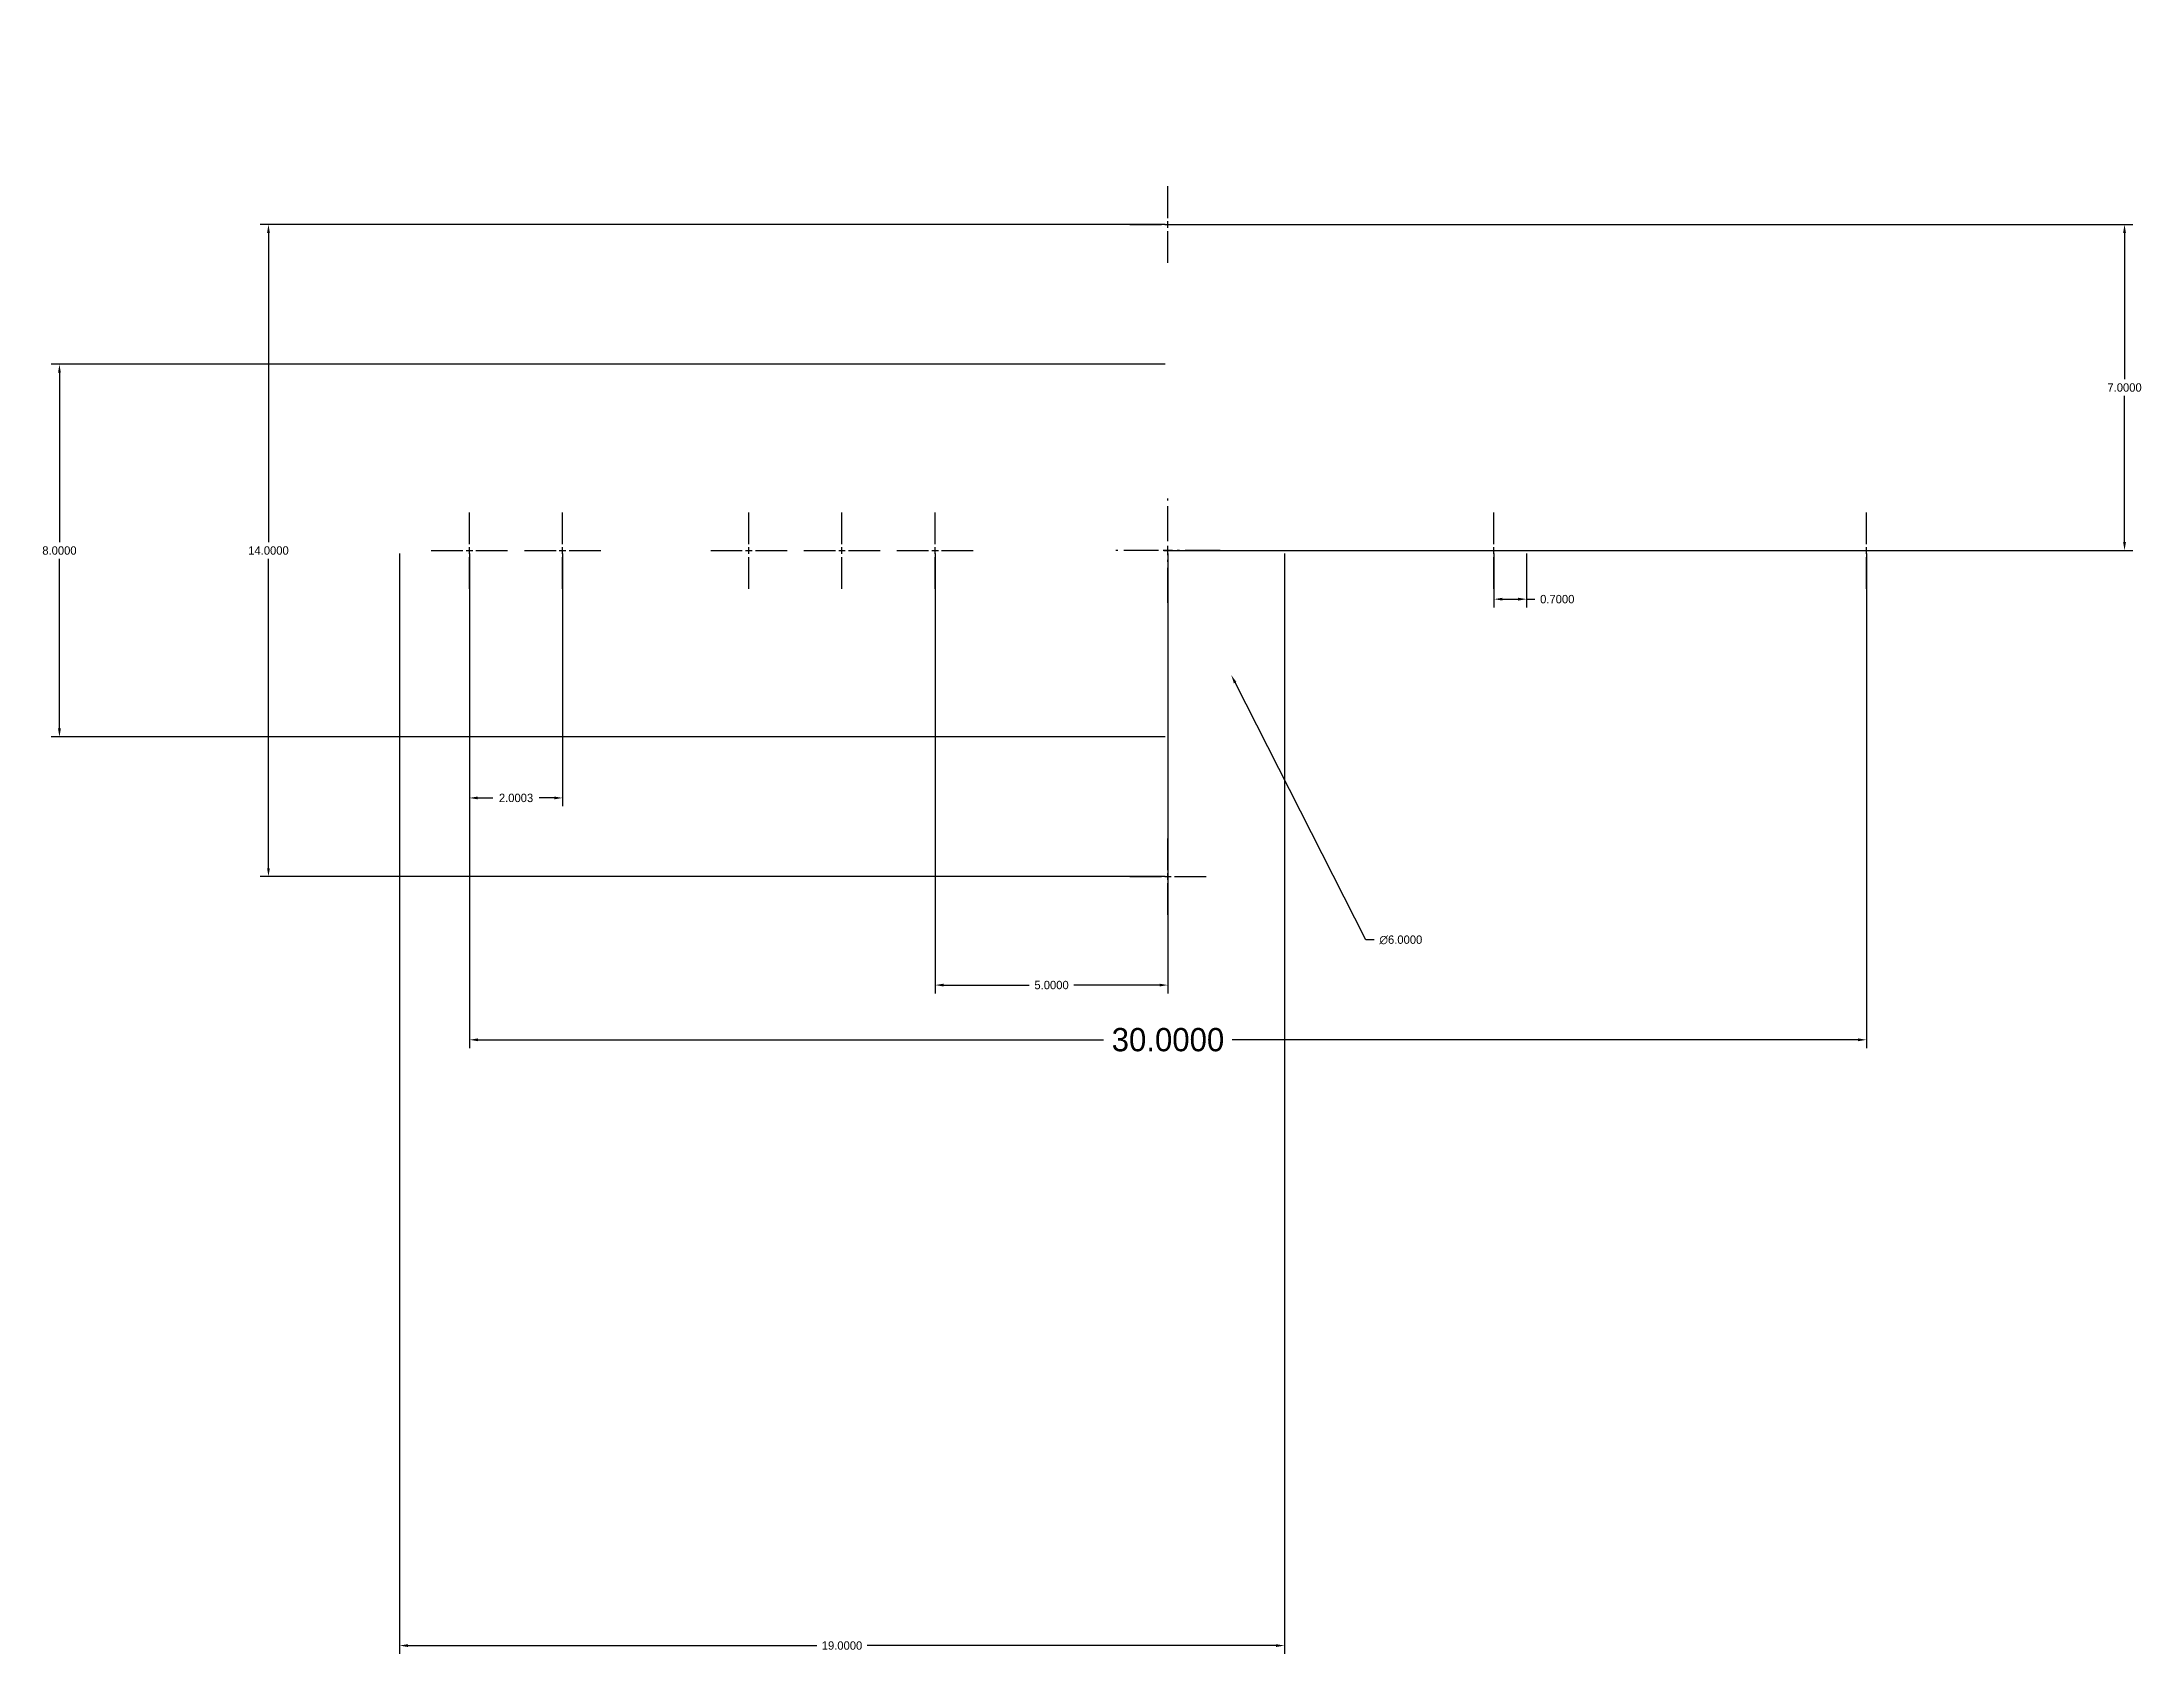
# Model space of a CAD drawing. Header units: millimetres. Extents: x 2.8 to 47.9, y -14.4 to 20.3.
import ezdxf

# ---------------------------------------------------------------- set-up
doc = ezdxf.new("R2010")
doc.units = ezdxf.units.MM
doc.linetypes.add('CENTER2', pattern=[1.125, 0.75, -0.125, 0.125, -0.125])
doc.dimstyles.get("Standard").update_dxf_attribs({"dimtxt": 0.18, "dimasz": 0.18, "dimexe": 0.18, "dimexo": 0.0625, "dimgap": 0.09, "dimtad": 0, "dimtih": 1, "dimtoh": 1, "dimdec": 4, "dimzin": 0, "dimdsep": 46, "dimtxsty": 'Standard', "dimcen": 0.09, "dimadec": 0, "dimazin": 0, "dimtfac": 1, "dimtdec": 4, "dimtofl": 0, "dimtmove": 0, "dimatfit": 3, "dimfxl": 1, "dimtolj": 1, "dimtzin": 0, "dimarcsym": 0})

# ---------------------------------------------------------------- blocks, each defined once
blk = doc.blocks.new('*U1')
at = {"color": 0, "linetype": 'CENTER2', "transparency": 16777216}
for p, q in [((0, 0.14), (0, 0.82)), ((-0.82, 0), (-0.14, 0)), ((0.14, 0), (0.82, 0)), ((0, -0.82), (0, -0.14))]:
    blk.add_line(p, q, dxfattribs=at)
at = {"color": 0, "linetype": 'Continuous', "transparency": 16777216}
for p, q in [((-0.07, 0), (0.07, 0)), ((0, -0.07), (0, 0.07))]:
    blk.add_line(p, q, dxfattribs=at)
blk = doc.blocks.new('*U2')
at = {"color": 0, "linetype": 'CENTER2', "transparency": 16777216}
for p, q in [((0, 0.14), (0, 0.82)), ((-0.82, 0), (-0.14, 0)), ((0.14, 0), (0.82, 0)), ((0, -0.82), (0, -0.14))]:
    blk.add_line(p, q, dxfattribs=at)
at = {"color": 0, "linetype": 'Continuous', "transparency": 16777216}
for p, q in [((-0.07, 0), (0.07, 0)), ((0, -0.07), (0, 0.07))]:
    blk.add_line(p, q, dxfattribs=at)
blk = doc.blocks.new('*D3')
at = {"color": 0, "lineweight": -2, "transparency": 16777216}
for p, q in [((33.97, 9.274), (33.97, 8.112)), ((34.67, 9.274), (34.67, 8.112)), ((34.15, 8.292), (34.49, 8.292)), ((34.67, 8.292), (34.85, 8.292))]:
    blk.add_line(p, q, dxfattribs=at)
at = {"color": 0, "transparency": 16777216}
for points in [[(34.15, 8.322), (34.15, 8.262), (33.97, 8.292)], [(34.49, 8.322), (34.49, 8.262), (34.67, 8.292)]]:
    blk.add_solid(points, dxfattribs=at)
at = {"layer": 'Defpoints', "color": 0, "transparency": 16777216}
for p in [(33.97, 9.336, -2), (34.67, 9.336, -2), (34.67, 8.292)]:
    blk.add_point(p, dxfattribs=at)
at = {"color": 0, "transparency": 16777216, "insert": (35.33, 8.292), "char_height": 0.18, "attachment_point": 5}
blk.add_mtext('\\A1;0.7000', dxfattribs=at)
blk = doc.blocks.new('*U4')
at = {"color": 0, "linetype": 'CENTER2', "transparency": 16777216}
for p, q in [((0, 0.14), (0, 0.82)), ((-0.82, 0), (-0.14, 0)), ((0.14, 0), (0.82, 0)), ((0, -0.82), (0, -0.14))]:
    blk.add_line(p, q, dxfattribs=at)
at = {"color": 0, "linetype": 'Continuous', "transparency": 16777216}
for p, q in [((-0.07, 0), (0.07, 0)), ((0, -0.07), (0, 0.07))]:
    blk.add_line(p, q, dxfattribs=at)
blk = doc.blocks.new('*U5')
at = {"color": 0, "linetype": 'CENTER2', "transparency": 16777216}
for p, q in [((0, 0.14), (0, 0.82)), ((-0.82, 0), (-0.14, 0)), ((0.14, 0), (0.82, 0)), ((0, -0.82), (0, -0.14))]:
    blk.add_line(p, q, dxfattribs=at)
at = {"color": 0, "linetype": 'Continuous', "transparency": 16777216}
for p, q in [((-0.07, 0), (0.07, 0)), ((0, -0.07), (0, 0.07))]:
    blk.add_line(p, q, dxfattribs=at)
blk = doc.blocks.new('*D6')
at = {"color": 0, "lineweight": -2, "transparency": 16777216}
for p, q in [((11.97, 9.274), (11.97, -1.349)), ((41.97, 9.274), (41.97, -1.349)), ((12.15, -1.169), (25.588, -1.169)), ((41.79, -1.169), (28.351, -1.169))]:
    blk.add_line(p, q, dxfattribs=at)
at = {"color": 0, "transparency": 16777216}
for points in [[(12.15, -1.139), (12.15, -1.199), (11.97, -1.169)], [(41.79, -1.139), (41.79, -1.199), (41.97, -1.169)]]:
    blk.add_solid(points, dxfattribs=at)
at = {"layer": 'Defpoints', "color": 0, "transparency": 16777216}
for p in [(11.97, 9.336, 25.672), (41.97, 9.336, 25.672), (41.97, -1.169)]:
    blk.add_point(p, dxfattribs=at)
at = {"color": 0, "transparency": 16777216, "insert": (26.97, -1.169), "char_height": 0.5, "attachment_point": 5}
blk.add_mtext('\\A1;30.0000', dxfattribs=at)
blk = doc.blocks.new('*U7')
at = {"color": 0, "linetype": 'CENTER2', "transparency": 16777216}
for p, q in [((0, 0.2), (0, 1.12)), ((-1.12, 0), (-0.2, 0)), ((0.2, 0), (1.12, 0)), ((0, -1.12), (0, -0.2))]:
    blk.add_line(p, q, dxfattribs=at)
at = {"color": 0, "linetype": 'Continuous', "transparency": 16777216}
for p, q in [((-0.1, 0), (0.1, 0)), ((0, -0.1), (0, 0.1))]:
    blk.add_line(p, q, dxfattribs=at)
blk = doc.blocks.new('*D9')
at = {"color": 0, "lineweight": -2, "transparency": 16777216}
for p, q in [((27.032, 16.336), (47.692, 16.336)), ((47.512, 16.156), (47.512, 13.016)), ((47.512, 9.516), (47.512, 12.656)), ((27.032, 9.336), (47.692, 9.336))]:
    blk.add_line(p, q, dxfattribs=at)
at = {"color": 0, "transparency": 16777216}
for points in [[(47.482, 16.156), (47.542, 16.156), (47.512, 16.336)], [(47.482, 9.516), (47.542, 9.516), (47.512, 9.336)]]:
    blk.add_solid(points, dxfattribs=at)
at = {"layer": 'Defpoints', "color": 0, "transparency": 16777216}
for p in [(26.97, 16.336, 25.672), (47.512, 16.336), (26.97, 9.336, 25.672)]:
    blk.add_point(p, dxfattribs=at)
at = {"color": 0, "transparency": 16777216, "insert": (47.512, 12.836), "char_height": 0.18, "attachment_point": 5}
blk.add_mtext('\\A1;7.0000', dxfattribs=at)
blk = doc.blocks.new('*U10')
at = {"color": 0, "linetype": 'CENTER2', "transparency": 16777216}
for p, q in [((0, 0.14), (0, 0.82)), ((-0.82, 0), (-0.14, 0)), ((0.14, 0), (0.82, 0)), ((0, -0.82), (0, -0.14))]:
    blk.add_line(p, q, dxfattribs=at)
at = {"color": 0, "linetype": 'Continuous', "transparency": 16777216}
for p, q in [((-0.07, 0), (0.07, 0)), ((0, -0.07), (0, 0.07))]:
    blk.add_line(p, q, dxfattribs=at)
blk = doc.blocks.new('*U11')
at = {"color": 0, "linetype": 'CENTER2', "transparency": 16777216}
for p, q in [((0, 0.14), (0, 0.82)), ((-0.82, 0), (-0.14, 0)), ((0.14, 0), (0.82, 0)), ((0, -0.82), (0, -0.14))]:
    blk.add_line(p, q, dxfattribs=at)
at = {"color": 0, "linetype": 'Continuous', "transparency": 16777216}
for p, q in [((-0.07, 0), (0.07, 0)), ((0, -0.07), (0, 0.07))]:
    blk.add_line(p, q, dxfattribs=at)
blk = doc.blocks.new('*D12')
at = {"color": 0, "lineweight": -2, "transparency": 16777216}
for p, q in [((26.907, 16.336), (7.474, 16.336)), ((7.654, 16.156), (7.654, 9.516)), ((7.654, 2.516), (7.654, 9.156)), ((26.907, 2.336), (7.474, 2.336))]:
    blk.add_line(p, q, dxfattribs=at)
at = {"color": 0, "transparency": 16777216}
for points in [[(7.624, 16.156), (7.684, 16.156), (7.654, 16.336)], [(7.624, 2.516), (7.684, 2.516), (7.654, 2.336)]]:
    blk.add_solid(points, dxfattribs=at)
at = {"layer": 'Defpoints', "color": 0, "transparency": 16777216}
for p in [(26.97, 16.336, 25.672), (7.654, 2.336), (26.97, 2.336, 25.672)]:
    blk.add_point(p, dxfattribs=at)
at = {"color": 0, "transparency": 16777216, "insert": (7.654, 9.336), "char_height": 0.18, "attachment_point": 5}
blk.add_mtext('\\A1;14.0000', dxfattribs=at)
blk = doc.blocks.new('*U13')
at = {"color": 0, "linetype": 'CENTER2', "transparency": 16777216}
for p, q in [((0, 0.14), (0, 0.82)), ((-0.82, 0), (-0.14, 0)), ((0.14, 0), (0.82, 0)), ((0, -0.82), (0, -0.14))]:
    blk.add_line(p, q, dxfattribs=at)
at = {"color": 0, "linetype": 'Continuous', "transparency": 16777216}
for p, q in [((-0.07, 0), (0.07, 0)), ((0, -0.07), (0, 0.07))]:
    blk.add_line(p, q, dxfattribs=at)
blk = doc.blocks.new('*D14')
at = {"color": 0, "lineweight": -2, "transparency": 16777216}
for p, q in [((11.969, 9.274), (11.969, 3.844)), ((13.97, 9.274), (13.97, 3.844)), ((12.149, 4.024), (12.475, 4.024)), ((13.79, 4.024), (13.465, 4.024))]:
    blk.add_line(p, q, dxfattribs=at)
at = {"color": 0, "transparency": 16777216}
for points in [[(12.149, 4.054), (12.149, 3.994), (11.969, 4.024)], [(13.79, 4.054), (13.79, 3.994), (13.97, 4.024)]]:
    blk.add_solid(points, dxfattribs=at)
at = {"layer": 'Defpoints', "color": 0, "transparency": 16777216}
for p in [(11.969, 9.336), (13.97, 9.336, 27.672), (13.97, 4.024)]:
    blk.add_point(p, dxfattribs=at)
at = {"color": 0, "transparency": 16777216, "insert": (12.97, 4.024), "char_height": 0.18, "attachment_point": 5}
blk.add_mtext('\\A1;2.0003', dxfattribs=at)
blk = doc.blocks.new('*D15')
at = {"color": 0, "lineweight": -2, "transparency": 16777216}
for p, q in [((26.907, 13.336), (2.985, 13.336)), ((3.165, 13.156), (3.165, 9.516)), ((3.165, 5.516), (3.165, 9.156)), ((26.907, 5.336), (2.985, 5.336))]:
    blk.add_line(p, q, dxfattribs=at)
at = {"color": 0, "transparency": 16777216}
for points in [[(3.135, 13.156), (3.195, 13.156), (3.165, 13.336)], [(3.135, 5.516), (3.195, 5.516), (3.165, 5.336)]]:
    blk.add_solid(points, dxfattribs=at)
at = {"layer": 'Defpoints', "color": 0, "transparency": 16777216}
for p in [(26.97, 13.336, 27.672), (3.165, 5.336), (26.97, 5.336, 27.672)]:
    blk.add_point(p, dxfattribs=at)
at = {"color": 0, "transparency": 16777216, "insert": (3.165, 9.336), "char_height": 0.18, "attachment_point": 5}
blk.add_mtext('\\A1;8.0000', dxfattribs=at)
blk = doc.blocks.new('*D16')
at = {"color": 0, "lineweight": -2, "transparency": 16777216}
for p, q in [((10.47, 9.274), (10.47, -14.356)), ((29.47, 9.274), (29.47, -14.356)), ((10.65, -14.176), (19.43, -14.176)), ((29.29, -14.176), (20.51, -14.176))]:
    blk.add_line(p, q, dxfattribs=at)
at = {"color": 0, "transparency": 16777216}
for points in [[(10.65, -14.146), (10.65, -14.206), (10.47, -14.176)], [(29.29, -14.146), (29.29, -14.206), (29.47, -14.176)]]:
    blk.add_solid(points, dxfattribs=at)
at = {"layer": 'Defpoints', "color": 0, "transparency": 16777216}
for p in [(10.47, 9.336, 25.672), (29.47, 9.336, 25.672), (29.47, -14.176)]:
    blk.add_point(p, dxfattribs=at)
at = {"color": 0, "transparency": 16777216, "insert": (19.97, -14.176), "char_height": 0.18, "attachment_point": 5}
blk.add_mtext('\\A1;19.0000', dxfattribs=at)
blk = doc.blocks.new('*D17')
at = {"color": 0, "lineweight": -2, "transparency": 16777216}
for p, q in [((26.88, 9.336), (27.06, 9.336)), ((26.97, 9.246), (26.97, 9.426)), ((31.22, 0.976), (28.411, 6.501)), ((31.4, 0.976), (31.22, 0.976))]:
    blk.add_line(p, q, dxfattribs=at)
at = {"color": 0, "transparency": 16777216}
blk.add_solid([(28.438, 6.515), (28.384, 6.488), (28.329, 6.662)], dxfattribs=at)
at = {"layer": 'Defpoints', "color": 0, "transparency": 16777216}
for p in [(25.61, 12.01, 30.672), (28.329, 6.662, 30.672)]:
    blk.add_point(p, dxfattribs=at)
at = {"color": 0, "transparency": 16777216, "insert": (31.97, 0.976), "char_height": 0.18, "attachment_point": 5}
blk.add_mtext('\\A1;∅6.0000', dxfattribs=at)
blk = doc.blocks.new('*U18')
at = {"color": 0, "linetype": 'CENTER2', "transparency": 16777216}
for p, q in [((0, 0.14), (0, 0.82)), ((-0.82, 0), (-0.14, 0)), ((0.14, 0), (0.82, 0)), ((0, -0.82), (0, -0.14))]:
    blk.add_line(p, q, dxfattribs=at)
at = {"color": 0, "linetype": 'Continuous', "transparency": 16777216}
for p, q in [((-0.07, 0), (0.07, 0)), ((0, -0.07), (0, 0.07))]:
    blk.add_line(p, q, dxfattribs=at)
blk = doc.blocks.new('*U19')
at = {"color": 0, "linetype": 'CENTER2', "transparency": 16777216}
for p, q in [((0, 0.14), (0, 0.82)), ((-0.82, 0), (-0.14, 0)), ((0.14, 0), (0.82, 0)), ((0, -0.82), (0, -0.14))]:
    blk.add_line(p, q, dxfattribs=at)
at = {"color": 0, "linetype": 'Continuous', "transparency": 16777216}
for p, q in [((-0.07, 0), (0.07, 0)), ((0, -0.07), (0, 0.07))]:
    blk.add_line(p, q, dxfattribs=at)
blk = doc.blocks.new('*U20')
at = {"color": 0, "linetype": 'CENTER2', "transparency": 16777216}
for p, q in [((0, 0.14), (0, 0.82)), ((-0.82, 0), (-0.14, 0)), ((0.14, 0), (0.82, 0)), ((0, -0.82), (0, -0.14))]:
    blk.add_line(p, q, dxfattribs=at)
at = {"color": 0, "linetype": 'Continuous', "transparency": 16777216}
for p, q in [((-0.07, 0), (0.07, 0)), ((0, -0.07), (0, 0.07))]:
    blk.add_line(p, q, dxfattribs=at)
blk = doc.blocks.new('*D21')
at = {"color": 0, "lineweight": -2, "transparency": 16777216}
for p, q in [((21.97, 9.274), (21.97, -0.174)), ((26.97, 9.274), (26.97, -0.174)), ((22.15, 0.006), (23.99, 0.006)), ((26.79, 0.006), (24.95, 0.006))]:
    blk.add_line(p, q, dxfattribs=at)
at = {"color": 0, "transparency": 16777216}
for points in [[(22.15, 0.036), (22.15, -0.024), (21.97, 0.006)], [(26.79, 0.036), (26.79, -0.024), (26.97, 0.006)]]:
    blk.add_solid(points, dxfattribs=at)
at = {"layer": 'Defpoints', "color": 0, "transparency": 16777216}
for p in [(21.97, 9.336, 25.672), (26.97, 9.336), (26.97, 0.006)]:
    blk.add_point(p, dxfattribs=at)
at = {"color": 0, "transparency": 16777216, "insert": (24.47, 0.006), "char_height": 0.18, "attachment_point": 5}
blk.add_mtext('\\A1;5.0000', dxfattribs=at)

msp = doc.modelspace()

# ---------------------------------------------------------------- block references
at = {"linetype": 'CENTER2'}
for name, p in [('*U11', (26.96971, 16.3362, 25.67217)), ('*U5', (11.96971, 9.3362, 25.67217)), ('*U13', (13.96971, 9.3362, 25.67217)), ('*U20', (17.96971, 9.3362, 25.67217)), ('*U19', (19.96971, 9.3362, 25.67217)), ('*U18', (21.96971, 9.3362, 25.67217)), ('*U1', (33.96971, 9.3362, 25.67217)), ('*U2', (33.96971, 9.3362, 25.67217)), ('*U4', (41.96971, 9.3362, 25.67217)), ('*U10', (26.96971, 2.3362, 25.67217))]:
    msp.add_blockref(name, p, dxfattribs=at)
at = {"linetype": 'CENTER2', "extrusion": (0, 0, -1)}
msp.add_blockref('*U7', (-26.96971, 9.3362, -26.67217), dxfattribs=at)

# ---------------------------------------------------------------- dimensions: what is measured, and where the dimension line sits
for base, p1, p2, picture, middle in [((7.6544, 2.3362), (26.96971, 16.3362, 25.67217), (26.96971, 2.3362, 25.67217), '*D12', (7.6544, 9.3362)), ((47.51204, 16.3362), (26.96971, 9.3362, 25.67217), (26.96971, 16.3362, 25.67217), '*D9', (47.51204, 12.8362)), ((3.16524, 5.3362), (26.96971, 13.3362, 27.67217), (26.96971, 5.3362, 27.67217), '*D15', (3.16524, 9.3362))]:
    dim = msp.add_linear_dim(base=base, p1=p1, p2=p2, angle=90, dimstyle='Standard')
    dim.commit()
    dim.dimension.update_dxf_attribs({"geometry": picture, "text_midpoint": middle})
dim = msp.add_diameter_dim_2p(p1=(25.61018, 12.01046, 30.67217), p2=(28.32925, 6.66194, 30.67217), dimstyle='Standard')
dim.commit()
dim.dimension.update_dxf_attribs({"geometry": '*D17', "text_midpoint": (31.96961, 0.9765), "dimtype": 163})
for base, p1, p2, picture, middle in [((29.46971, -14.17647), (10.46971, 9.3362, 25.67217), (29.46971, 9.3362, 25.67217), '*D16', (19.96971, -14.17647)), ((13.96971, 4.02441), (11.96945, 9.3362), (13.96971, 9.3362, 27.67217), '*D14', (12.96958, 4.02441)), ((26.96971, 0.00598), (21.96971, 9.3362, 25.67217), (26.96971, 9.3362), '*D21', (24.46971, 0.00598)), ((34.66971, 8.29179, 27.67217), (33.96971, 9.3362, 25.67217), (34.66971, 9.3362, 25.67217), '*D3', (35.32971, 8.29179, 27.67217))]:
    dim = msp.add_linear_dim(base=base, p1=p1, p2=p2, dimstyle='Standard')
    dim.commit()
    dim.dimension.update_dxf_attribs({"geometry": picture, "text_midpoint": middle})
dim = msp.add_linear_dim(base=(41.96971, -1.16893), p1=(11.96971, 9.3362, 25.67217), p2=(41.96971, 9.3362, 25.67217), dimstyle='Standard', override={"dimtxt": 0.5})
dim.commit()
dim.dimension.update_dxf_attribs({"geometry": '*D6', "text_midpoint": (26.96971, -1.16893)})

doc.saveas('drawing.dxf')
